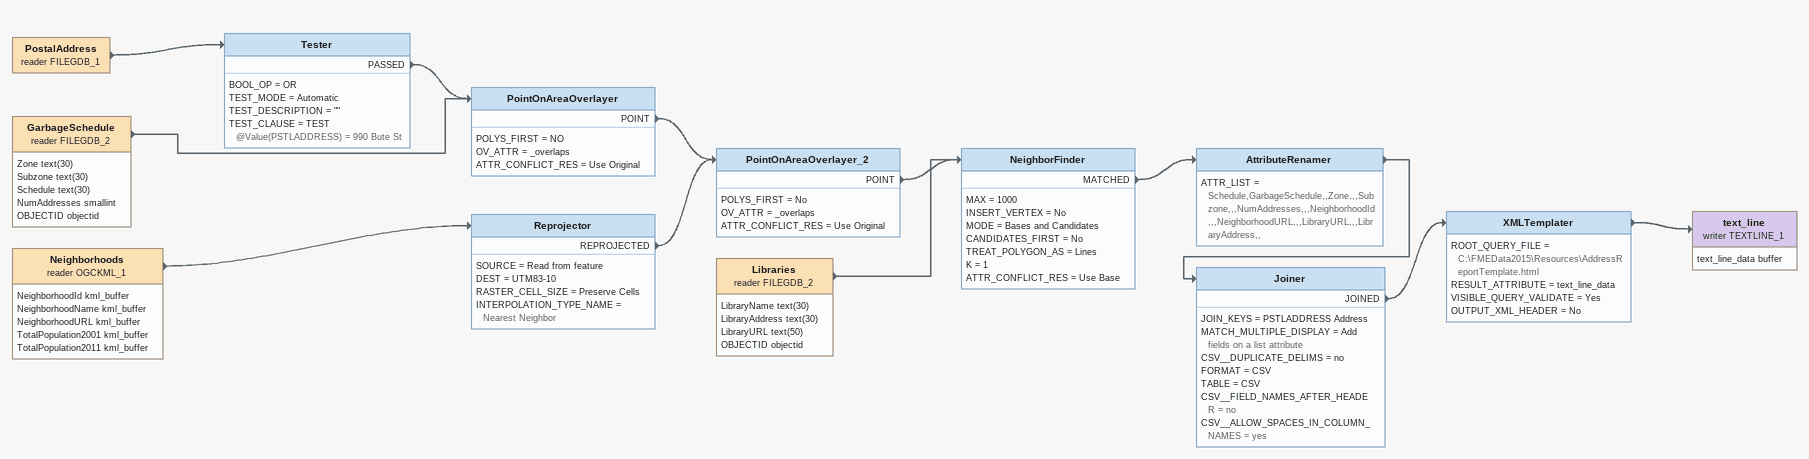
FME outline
PostalAddress (reader FILEGDB_1)
    -> Tester
Tester
    BOOL_OP = OR
    TEST_MODE = Automatic
    TEST_DESCRIPTION = ""
    TEST_CLAUSE = TEST @Value(PSTLADDRESS) = 990 Bute St
    PASSED -> PointOnAreaOverlayer
GarbageSchedule (reader FILEGDB_2)
    attributes: Zone text(30), Subzone text(30), Schedule text(30), NumAddresses smallint, OBJECTID objectid
    -> PointOnAreaOverlayer
PointOnAreaOverlayer
    POLYS_FIRST = NO
    OV_ATTR = _overlaps
    ATTR_CONFLICT_RES = Use Original
    POINT -> PointOnAreaOverlayer_2
Neighborhoods (reader OGCKML_1)
    attributes: NeighborhoodId kml_buffer, NeighborhoodName kml_buffer, NeighborhoodURL kml_buffer, TotalPopulation2001 kml_buffer, TotalPopulation2011 kml_buffer
    -> Reprojector
Reprojector
    SOURCE = Read from feature
    DEST = UTM83-10
    RASTER_CELL_SIZE = Preserve Cells
    INTERPOLATION_TYPE_NAME = Nearest Neighbor
    REPROJECTED -> PointOnAreaOverlayer_2
PointOnAreaOverlayer_2
    POLYS_FIRST = No
    OV_ATTR = _overlaps
    ATTR_CONFLICT_RES = Use Original
    POINT -> NeighborFinder
Libraries (reader FILEGDB_2)
    attributes: LibraryName text(30), LibraryAddress text(30), LibraryURL text(50), OBJECTID objectid
    -> NeighborFinder
NeighborFinder
    MAX = 1000
    INSERT_VERTEX = No
    MODE = Bases and Candidates
    CANDIDATES_FIRST = No
    TREAT_POLYGON_AS = Lines
    K = 1
    ATTR_CONFLICT_RES = Use Base
    MATCHED -> AttributeRenamer
AttributeRenamer
    ATTR_LIST = Schedule,GarbageSchedule,,Zone,,,Subzone,,,NumAddresses,,,NeighborhoodId,,,NeighborhoodURL,,,LibraryURL,,,LibraryAddress,,
    -> Joiner
Joiner
    JOIN_KEYS = PSTLADDRESS Address
    MATCH_MULTIPLE_DISPLAY = Add fields on a list attribute
    CSV__DUPLICATE_DELIMS = no
    FORMAT = CSV
    TABLE = CSV
    CSV__FIELD_NAMES_AFTER_HEADER = no
    CSV__ALLOW_SPACES_IN_COLUMN_NAMES = yes
    JOINED -> XMLTemplater
XMLTemplater
    ROOT_QUERY_FILE = C:\FMEData2015\Resources\AddressReportTemplate.html
    RESULT_ATTRIBUTE = text_line_data
    VISIBLE_QUERY_VALIDATE = Yes
    OUTPUT_XML_HEADER = No
    -> text_line (writer TEXTLINE_1)
text_line (writer TEXTLINE_1)
    attributes: text_line_data buffer
